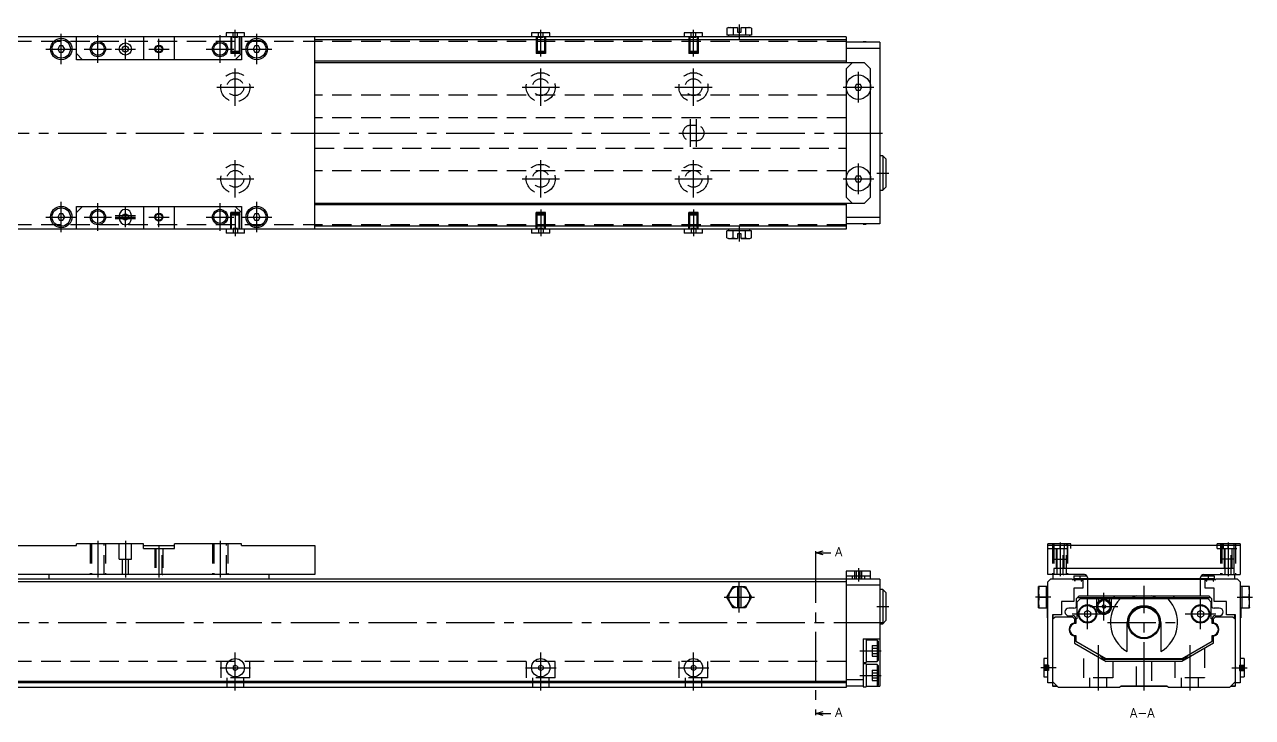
# Model space of a CAD drawing. Extents: x -1 to 761, y -8 to 227.
# Drawn here: x 359 to 761, y 0.2 to 227 of the extents above; entities that cross this region are included whole.
import ezdxf

# ---------------------------------------------------------------- set-up
doc = ezdxf.new("R2010")
doc.units = 0
doc.header["$LTSCALE"] = 0.5
doc.linetypes.add('CENTER', pattern=[50.8, 31.75, -6.35, 6.35, -6.35])
doc.linetypes.add('DASHED', pattern=[19.05, 12.7, -6.35])
for name, color, linetype in [('MSM_CENTER', 1, 'CENTER'), ('MSM_CONTINUOUS', 7, 'CONTINUOUS'), ('MSM_DASHED', 4, 'DASHED'), ('MSM_NARROW', 5, 'CONTINUOUS'), ('MSM_PART_NUMBER', 7, 'CONTINUOUS')]:
    doc.layers.add(name, color=color, linetype=linetype)
doc.styles.get("Standard").update_dxf_attribs({"font": 'txt.shx', "height": 1, "bigfont": 'bigfont.shx'})

msp = doc.modelspace()

# ---------------------------------------------------------------- linework, layer by layer
at = {"layer": 'MSM_CENTER'}
for p, q in [((428, 216.5), (428, 225.31)), ((528, 216.5), (528, 225.31)), ((578, 216.5), (578, 225.31)), ((593, 227), (593, 222)), ((371, 214), (371, 224)), ((383, 214.5), (383, 223.5)), ((392, 215.7), (392, 222.3)), ((403, 215.7), (403, 222.3)), ((423, 214.5), (423, 223.5)), ((435, 214), (435, 224)), ((366, 219), (376, 219)), ((378.5, 219), (387.5, 219)), ((388.7, 219), (395.3, 219)), ((399.7, 219), (406.3, 219)), ((418.5, 219), (427.5, 219)), ((430, 219), (440, 219)), ((428, 200.41), (428, 212.59)), ((528, 200.41), (528, 212.59)), ((578, 200.41), (578, 212.59)), ((632, 201.5), (632, 211.5)), ((421.91, 206.5), (434.09, 206.5)), ((521.91, 206.5), (534.09, 206.5)), ((571.91, 206.5), (584.09, 206.5)), ((627, 206.5), (637, 206.5)), ((577, 187), (577, 196)), ((579, 187), (579, 196)), ((116, 191.5), (642, 191.5)), ((428, 170.41), (428, 182.59)), ((528, 170.41), (528, 182.59)), ((578, 170.41), (578, 182.59)), ((632, 171.5), (632, 181.5)), ((638, 178.4), (642, 178.4)), ((421.91, 176.5), (434.09, 176.5)), ((521.91, 176.5), (534.09, 176.5)), ((571.91, 176.5), (584.09, 176.5)), ((627, 176.5), (637, 176.5)), ((371, 159), (371, 169)), ((435, 159), (435, 169)), ((383, 159.5), (383, 168.5)), ((392, 160.7), (392, 167.3)), ((403, 160.7), (403, 167.3)), ((423, 159.5), (423, 168.5)), ((428, 166.5), (428, 157.69)), ((528, 166.5), (528, 157.69)), ((578, 166.5), (578, 157.69)), ((366, 164), (376, 164)), ((378.5, 164), (387.5, 164)), ((388.7, 164.5), (395.3, 164.5)), ((388.7, 164), (395.3, 164)), ((388.7, 163.5), (395.3, 163.5)), ((399.7, 164), (406.3, 164)), ((418.5, 164), (427.5, 164)), ((430, 164), (440, 164)), ((593, 161), (593, 156.01)), ((383, 58), (383, 46)), ((392, 58), (392, 46)), ((403, 56.5), (403, 46)), ((423, 58), (423, 46)), ((698, 57.5), (698, 46.5)), ((753, 57.5), (753, 46.5)), ((618, 53.6), (618, 2)), ((632, 49.1), (632, 44.7)), ((593, 34.6), (593, 44.6)), ((712.4, 32), (712.4, 41)), ((725.5, 9), (725.5, 43.3)), ((588, 39.6), (598, 39.6)), ((638, 36.5), (642, 36.5)), ((695, 39.6), (690, 39.6)), ((707, 29.1), (707, 39.1)), ((707.9, 36.5), (716.9, 36.5)), ((744, 29.1), (744, 39.1)), ((756, 39.6), (761, 39.6)), ((702, 34.1), (712, 34.1)), ((739, 34.1), (749, 34.1)), ((116, 31.3), (642, 31.3)), ((713.5, 31.3), (737.5, 31.3)), ((428, 9), (428, 21.5)), ((528, 9), (528, 21.5)), ((578, 9), (578, 21.5)), ((632.5, 22), (639.5, 22)), ((710.5, 23.86), (710.5, 9)), ((740.5, 23.86), (740.5, 9)), ((423, 16.5), (433, 16.5)), ((523, 16.5), (533, 16.5)), ((573, 16.5), (583, 16.5)), ((696.7, 16.5), (691.7, 16.5)), ((754.3, 16.5), (759.3, 16.5)), ((632.5, 14), (639.5, 14))]:
    msp.add_line(p, q, dxfattribs=at)
at = {"layer": 'MSM_CONTINUOUS'}
for p, q in [((589.5, 226), (588.96, 225.85)), ((588.96, 225.85), (588.96, 223.5)), ((589.5, 226), (592.4, 226)), ((590.98, 225.85), (590.98, 223.5)), ((592.4, 226), (592.4, 224.5)), ((593.6, 224.5), (593.6, 226)), ((593.6, 226), (596.5, 226)), ((595.02, 225.85), (595.02, 223.5)), ((597.04, 225.85), (596.5, 226)), ((597.04, 225.85), (597.04, 223.5)), ((628, 223), (178, 223)), ((376, 215.5), (376, 223)), ((397.9, 223), (397.9, 215.5)), ((408.1, 215.5), (408.1, 223)), ((425, 224.3), (425, 223)), ((431, 224.3), (425, 224.3)), ((430, 223), (430, 215.5)), ((431, 223), (431, 224.3)), ((454, 160), (454, 223)), ((628, 222), (454, 222)), ((525, 224.3), (525, 223)), ((531, 224.3), (525, 224.3)), ((531, 223), (531, 224.3)), ((575, 224.3), (575, 223)), ((581, 224.3), (575, 224.3)), ((581, 223), (581, 224.3)), ((597.04, 223.5), (588.96, 223.5)), ((589.5, 223.5), (589.5, 223)), ((592.4, 224.5), (593.6, 224.5)), ((596.5, 223), (596.5, 223.5)), ((628, 223), (628, 214.5)), ((639, 221.2), (628, 221.2)), ((634.5, 221.3), (633.5, 221.3)), ((633.5, 221.3), (633.5, 221.2)), ((634.5, 221.3), (634.5, 221.2)), ((639, 221.2), (639, 161.8)), ((370.42, 220), (369.85, 219)), ((369.85, 219), (370.42, 218)), ((371.58, 220), (370.42, 220)), ((370.42, 218), (371.58, 218)), ((372.15, 219), (371.58, 220)), ((371.58, 218), (372.15, 219)), ((378, 215.5), (376, 217.5)), ((430, 217.5), (428, 215.5)), ((434.42, 220), (433.85, 219)), ((433.85, 219), (434.42, 218)), ((435.58, 220), (434.42, 220)), ((434.42, 218), (435.58, 218)), ((436.15, 219), (435.58, 220)), ((435.58, 218), (436.15, 219)), ((639, 219.2), (628, 219.2)), ((430, 215.5), (376, 215.5)), ((628, 215), (454, 215)), ((634, 214.5), (454, 214.5)), ((630, 214.5), (628, 212.5)), ((636, 212.5), (634, 214.5)), ((628, 212.5), (628, 170.5)), ((636, 170.5), (636, 212.5)), ((631.42, 207.5), (630.85, 206.5)), ((630.85, 206.5), (631.42, 205.5)), ((631.42, 207.5), (632.58, 207.5)), ((631.42, 205.5), (632.58, 205.5)), ((633.15, 206.5), (632.58, 207.5)), ((632.58, 205.5), (633.15, 206.5)), ((640, 184), (639, 184)), ((640, 184), (640, 172.8)), ((641, 183), (640, 184)), ((641, 183), (641, 173.8)), ((631.42, 177.5), (630.85, 176.5)), ((631.42, 177.5), (632.58, 177.5)), ((633.15, 176.5), (632.58, 177.5)), ((630.85, 176.5), (631.42, 175.5)), ((631.42, 175.5), (632.58, 175.5)), ((632.58, 175.5), (633.15, 176.5)), ((640, 172.8), (641, 173.8)), ((628, 170.5), (630, 168.5)), ((634, 168.5), (636, 170.5)), ((639, 172.8), (640, 172.8)), ((370.42, 165), (369.85, 164)), ((371.58, 165), (370.42, 165)), ((372.15, 164), (371.58, 165)), ((376, 165.5), (378, 167.5)), ((376, 167.5), (430, 167.5)), ((376, 160), (376, 167.5)), ((397.9, 167.5), (397.9, 160)), ((408.1, 160), (408.1, 167.5)), ((428, 167.5), (430, 165.5)), ((430, 167.5), (430, 160)), ((434.42, 165), (433.85, 164)), ((435.58, 165), (434.42, 165)), ((436.15, 164), (435.58, 165)), ((454, 168.5), (634, 168.5)), ((628, 168), (454, 168)), ((628, 168.5), (628, 160)), ((369.85, 164), (370.42, 163)), ((370.42, 163), (371.58, 163)), ((371.58, 163), (372.15, 164)), ((390, 164.5), (390, 163.5)), ((394, 163.5), (394, 164.5)), ((433.85, 164), (434.42, 163)), ((434.42, 163), (435.58, 163)), ((435.58, 163), (436.15, 164)), ((628, 161), (454, 161)), ((639, 163.8), (628, 163.8)), ((639, 161.8), (628, 161.8)), ((633.5, 161.8), (633.5, 161.7)), ((633.5, 161.7), (634.5, 161.7)), ((634.5, 161.8), (634.5, 161.7)), ((628, 160), (178, 160)), ((425, 160), (425, 158.7)), ((431, 158.7), (425, 158.7)), ((431, 158.7), (431, 160)), ((525, 160), (525, 158.7)), ((531, 158.7), (525, 158.7)), ((531, 158.7), (531, 160)), ((575, 160), (575, 158.7)), ((581, 158.7), (575, 158.7)), ((581, 158.7), (581, 160)), ((597.04, 159.5), (588.96, 159.5)), ((588.96, 157.15), (588.96, 159.5)), ((588.96, 157.15), (589.5, 157)), ((589.5, 160), (589.5, 159.5)), ((589.5, 157), (592.4, 157)), ((590.98, 157.15), (590.98, 159.5)), ((592.4, 158.5), (592.4, 157)), ((593.6, 158.5), (592.4, 158.5)), ((593.6, 157), (593.6, 158.5)), ((593.6, 157), (596.5, 157)), ((595.02, 157.15), (595.02, 159.5)), ((596.5, 159.5), (596.5, 160)), ((596.5, 157), (597.04, 157.15)), ((597.04, 157.15), (597.04, 159.5)), ((352, 56.5), (376, 56.5)), ((376, 56.5), (376, 57)), ((397.9, 57), (376, 57)), ((397.9, 55.5), (397.9, 57)), ((397.9, 56.5), (408.1, 56.5)), ((430, 57), (408.1, 57)), ((408.1, 55.5), (408.1, 57)), ((430, 56.5), (430, 57)), ((430, 56.5), (454, 56.5)), ((454, 56.5), (454, 47)), ((701.5, 57), (694, 57)), ((694, 47), (694, 57)), ((757, 56.5), (694, 56.5)), ((699.5, 56.5), (699.5, 57)), ((701.5, 56.5), (701.5, 57)), ((757, 57), (749.5, 57)), ((749.5, 56.5), (749.5, 57)), ((751.5, 56.5), (751.5, 57)), ((757, 57), (757, 47)), ((397.9, 55.5), (408.1, 55.5)), ((618, 54.1), (620.5, 54.77)), ((618, 54.6), (618, 53.6)), ((618, 54.1), (623, 54.1)), ((620.5, 53.43), (618, 54.1)), ((755, 49), (696, 49)), ((696, 49), (696, 47)), ((755, 47), (755, 49)), ((169, 45.6), (636, 45.6)), ((628, 44.6), (178, 44.6)), ((454, 47), (352, 47)), ((367, 47), (367, 45.6)), ((439, 47), (439, 45.6)), ((636, 48.1), (628, 48.1)), ((628, 48.1), (628, 10)), ((628, 46.6), (636, 46.6)), ((639, 45.5), (628, 45.5)), ((630, 46.6), (630, 45.6)), ((634, 46.6), (634, 45.5)), ((636, 45.5), (636, 48.1)), ((639, 45.5), (639, 10.5)), ((706, 47), (694, 47)), ((694, 44.6), (695, 45.6)), ((694, 11.5), (694, 44.6)), ((695, 45.6), (702, 45.6)), ((695.8, 45.6), (695.8, 47)), ((702, 45.6), (702, 45.4)), ((702, 45.5), (749, 45.5)), ((702, 45.4), (702.8, 45.4)), ((702.5, 46.6), (706.8, 46.6)), ((702.5, 46.6), (702.5, 45.5)), ((748.5, 45.6), (702.5, 45.6)), ((702.8, 45.4), (702.8, 44.85)), ((702.8, 44.85), (702.9, 44.85)), ((702.9, 44.85), (702.9, 45.35)), ((702.9, 45.35), (704.9, 45.35)), ((704.5, 46.6), (704.5, 45.6)), ((704.9, 45.35), (704.9, 44.85)), ((704.9, 44.85), (705, 44.85)), ((705, 45.2), (705.5, 45.2)), ((705, 44.85), (705, 45.2)), ((705.5, 45.2), (705.5, 42.5)), ((706.5, 46.87), (706.5, 46.6)), ((707, 46), (707, 45.6)), ((707, 45.5), (707, 40)), ((744, 45.6), (744, 46)), ((744, 40), (744, 45.5)), ((744.2, 46.6), (748.5, 46.6)), ((744.5, 46.6), (744.5, 46.87)), ((745, 47), (757, 47)), ((745.5, 45.2), (746, 45.2)), ((745.5, 42.5), (745.5, 45.2)), ((746, 45.2), (746, 44.85)), ((746, 44.85), (746.1, 44.85)), ((746.1, 45.35), (748.1, 45.35)), ((746.1, 44.85), (746.1, 45.35)), ((746.5, 46.6), (746.5, 45.6)), ((748.1, 45.35), (748.1, 44.85)), ((748.1, 44.85), (748.2, 44.85)), ((748.2, 45.4), (749, 45.4)), ((748.2, 44.85), (748.2, 45.4)), ((748.5, 46.6), (748.5, 45.5)), ((749, 45.6), (756, 45.6)), ((749, 45.4), (749, 45.6)), ((755.2, 45.6), (755.2, 47)), ((756, 45.6), (757, 44.6)), ((757, 44.6), (757, 11.5)), ((588.96, 39.6), (590.98, 43.1)), ((590.98, 43.1), (595.02, 43.1)), ((592.4, 43.1), (592.4, 36.1)), ((593.6, 36.1), (593.6, 43.1)), ((595.02, 43.1), (597.04, 39.6)), ((639, 43.5), (628, 43.5)), ((640, 42.1), (639, 42.1)), ((641, 41.1), (640, 42.1)), ((640, 42.1), (640, 30.9)), ((641, 41.1), (641, 31.9)), ((691, 43.05), (691.01, 43.1)), ((691, 36.15), (691, 43.05)), ((694, 43.1), (691.01, 43.1)), ((693.5, 43.1), (693.5, 36.1)), ((702.5, 42.5), (702.5, 38.2)), ((705.5, 42.5), (702.5, 42.5)), ((748.5, 42.5), (745.5, 42.5)), ((748.5, 38.2), (748.5, 42.5)), ((759.99, 43.1), (757, 43.1)), ((757.5, 43.1), (757.5, 36.1)), ((759.99, 43.1), (760, 43.05)), ((760, 36.15), (760, 43.05)), ((590.98, 36.1), (588.96, 39.6)), ((597.04, 39.6), (595.02, 36.1)), ((691.15, 39.6), (693.5, 39.6)), ((698.5, 38.2), (698.5, 33.8)), ((702.5, 38.2), (698.5, 38.2)), ((704.25, 40), (703.25, 39)), ((703.25, 39), (703.25, 36.29)), ((704.55, 39), (703.55, 38)), ((703.55, 38), (703.55, 32.5)), ((703.75, 39.5), (747.25, 39.5)), ((704.25, 40), (746.75, 40)), ((746.45, 39), (704.55, 39)), ((709.9, 39), (709.9, 36.5)), ((710.7, 38.19), (710.7, 39)), ((714.1, 39), (714.1, 38.19)), ((714.9, 36.5), (714.9, 39)), ((716, 39.5), (715.5, 40)), ((735.5, 40), (735, 39.5)), ((747.45, 38), (746.45, 39)), ((747.75, 39), (746.75, 40)), ((747.45, 32.5), (747.45, 38)), ((747.75, 36.29), (747.75, 39)), ((752.5, 38.2), (748.5, 38.2)), ((752.5, 33.8), (752.5, 38.2)), ((759.85, 39.6), (757.5, 39.6)), ((595.02, 36.1), (590.98, 36.1)), ((691.01, 36.1), (691, 36.15)), ((691.01, 36.1), (694, 36.1)), ((693.75, 36.1), (693.75, 32.8)), ((693.75, 32.8), (694, 32.8)), ((695.5, 33.8), (695.5, 11.5)), ((698.5, 33.8), (695.5, 33.8)), ((695.55, 33.8), (695.55, 21.05)), ((695.65, 21.15), (695.65, 33.8)), ((695.7, 32.5), (696.4, 33.2)), ((695.7, 21.2), (695.7, 32.5)), ((695.8, 32.6), (695.8, 33.8)), ((696.4, 33.2), (702.05, 33.2)), ((702.55, 36), (700.85, 36)), ((700.85, 33.5), (702.16, 33.5)), ((702.05, 33.2), (702.75, 32.5)), ((702.75, 32.5), (702.75, 31.16)), ((703.55, 32.5), (703.16, 32.5)), ((703.16, 32.5), (703.16, 31)), ((707, 35.25), (706, 34.68)), ((706, 34.68), (706, 33.52)), ((706, 33.52), (707, 32.95)), ((708, 34.68), (707, 35.25)), ((707, 32.95), (708, 33.52)), ((708, 34.68), (708, 33.52)), ((744, 35.25), (743, 34.68)), ((743, 34.68), (743, 33.52)), ((743, 33.52), (744, 32.95)), ((745, 34.68), (744, 35.25)), ((744, 32.95), (745, 33.52)), ((745, 34.68), (745, 33.52)), ((747.84, 32.5), (747.45, 32.5)), ((747.84, 31), (747.84, 32.5)), ((748.25, 32.5), (748.95, 33.2)), ((748.25, 31.16), (748.25, 32.5)), ((750.15, 36), (748.45, 36)), ((748.84, 33.5), (750.15, 33.5)), ((748.95, 33.2), (754.6, 33.2)), ((755.5, 33.8), (752.5, 33.8)), ((754.6, 33.2), (755.3, 32.5)), ((755.2, 32.6), (755.2, 33.8)), ((755.3, 32.5), (755.3, 21.2)), ((755.35, 33.8), (755.35, 21.15)), ((755.45, 21.05), (755.45, 33.8)), ((755.5, 11.5), (755.5, 33.8)), ((757, 36.1), (759.99, 36.1)), ((757, 32.8), (757.25, 32.8)), ((757.25, 36.1), (757.25, 32.8)), ((760, 36.15), (759.99, 36.1)), ((639, 30.9), (640, 30.9)), ((640, 30.9), (641, 31.9)), ((695.5, 31.8), (695.55, 31.8)), ((720, 21.77), (720, 31.3)), ((731, 31.3), (731, 21.77)), ((755.45, 31.8), (755.5, 31.8)), ((633.5, 26), (639, 26)), ((633.5, 26), (633.5, 10.2)), ((634.5, 25.8), (633.5, 25.8)), ((634.5, 25.8), (634.5, 18.2)), ((638.19, 25.5), (634.5, 25.5)), ((638.5, 25.19), (638.19, 25.5)), ((638.19, 25.5), (638.19, 18.5)), ((638.5, 25.19), (638.5, 18.81)), ((702.75, 26.84), (702.75, 24.5)), ((702.75, 24.5), (713.14, 18.5)), ((703.16, 27), (703.16, 25.16)), ((703.16, 25.16), (712.96, 19.5)), ((748.25, 24.5), (737.86, 18.5)), ((738.03, 19.5), (747.84, 25.16)), ((747.84, 25.16), (747.84, 27)), ((748.25, 24.5), (748.25, 26.84)), ((695.5, 21), (695.7, 21.2)), ((755.3, 21.2), (755.5, 21)), ((428, 17.37), (427.25, 16.93)), ((427.25, 16.93), (427.25, 16.07)), ((428.75, 16.93), (428, 17.37)), ((428.75, 16.93), (428.75, 16.07)), ((528, 17.37), (527.25, 16.93)), ((527.25, 16.93), (527.25, 16.07)), ((528.75, 16.93), (528, 17.37)), ((528.75, 16.93), (528.75, 16.07)), ((578, 17.37), (577.25, 16.93)), ((577.25, 16.93), (577.25, 16.07)), ((578.75, 16.93), (578, 17.37)), ((578.75, 16.93), (578.75, 16.07)), ((633.5, 18.2), (634.5, 18.2)), ((634.5, 17.8), (633.5, 17.8)), ((634.5, 18.5), (638.19, 18.5)), ((634.5, 17.8), (634.5, 10.2)), ((638.19, 17.5), (634.5, 17.5)), ((638.19, 18.5), (638.5, 18.81)), ((638.5, 17.19), (638.19, 17.5)), ((638.19, 17.5), (638.19, 10.5)), ((638.5, 17.19), (638.5, 10.81)), ((694, 19.5), (692.7, 19.5)), ((692.7, 19.5), (692.7, 13.5)), ((711.78, 19.65), (712.54, 19.3)), ((712.54, 19.3), (738.46, 19.3)), ((712.96, 19.5), (738.03, 19.5)), ((737.86, 18.5), (713.14, 18.5)), ((738.46, 19.3), (739.22, 19.65)), ((758.3, 19.5), (757, 19.5)), ((758.3, 19.5), (758.3, 13.5)), ((427.25, 16.07), (428, 15.63)), ((428, 15.63), (428.75, 16.07)), ((527.25, 16.07), (528, 15.63)), ((528, 15.63), (528.75, 16.07)), ((577.25, 16.07), (578, 15.63)), ((578, 15.63), (578.75, 16.07)), ((633.5, 12.5), (628, 12.5)), ((692.7, 13.5), (694, 13.5)), ((757, 13.5), (758.3, 13.5)), ((628, 12), (178, 12)), ((628, 11.5), (178, 11.5)), ((628, 10), (178, 10)), ((633.5, 10.5), (628, 10.5)), ((633.5, 10.2), (634.5, 10.2)), ((634.5, 10.5), (639, 10.5)), ((638.19, 10.5), (638.5, 10.81)), ((695.5, 11.5), (694, 11.5)), ((697.5, 10), (695.5, 12)), ((695.55, 11.95), (695.55, 10.6)), ((695.65, 10.6), (695.65, 11.85)), ((697, 10.5), (695.75, 10.5)), ((695.75, 10.4), (697.1, 10.4)), ((717.5, 10), (697.5, 10)), ((718, 10.5), (717.5, 10)), ((717.9, 10.4), (733.1, 10.4)), ((733, 10.5), (718, 10.5)), ((733.5, 10), (733, 10.5)), ((753.5, 10), (733.5, 10)), ((755.5, 12), (753.5, 10)), ((753.9, 10.4), (755.25, 10.4)), ((755.25, 10.5), (754, 10.5)), ((755.35, 11.85), (755.35, 10.6)), ((755.45, 10.6), (755.45, 11.95)), ((757, 11.5), (755.5, 11.5)), ((618, 1.5), (620.5, 2.17)), ((618, 2), (618, 1)), ((618, 1.5), (623, 1.5)), ((620.5, 0.83), (618, 1.5))]:
    msp.add_line(p, q, dxfattribs=at)
for centre, radius in [((371, 219), 3.5), ((371, 219), 3), ((435, 219), 3.5), ((435, 219), 3), ((383, 219), 2.07), ((392, 219), 2), ((392, 219), 1), ((403, 219), 1.06), ((423, 219), 2.07), ((632, 206.5), 4), ((632, 176.5), 4), ((371, 164), 3.5), ((371, 164), 3), ((383, 164), 2.07), ((392, 164), 1), ((403, 164), 1.06), ((423, 164), 2.07), ((435, 164), 3.5), ((435, 164), 3), ((707, 34.1), 3), ((707, 34.1), 2.75), ((712.4, 36.5), 2.4), ((712.4, 36.5), 2), ((712.4, 36.5), 0.6), ((725.5, 31.3), 5.3), ((725.5, 31.3), 5), ((744, 34.1), 3), ((744, 34.1), 2.75), ((428, 16.5), 3), ((528, 16.5), 3), ((578, 16.5), 3)]:
    msp.add_circle(centre, radius, dxfattribs=at)
for centre, radius, start, end in [((590.01, 222.14), 3.86, 90.5738, 105.7691), ((589.93, 222.14), 3.86, 74.2277, 89.4294), ((593.21, 209.49), 16.52, 92.8088, 97.7596), ((592.82, 209.83), 16.17, 82.1877, 87.2439), ((596.07, 222.14), 3.86, 90.5738, 105.7691), ((595.99, 222.14), 3.86, 74.2277, 89.4294), ((392, 164.5), 2, 360, 180), ((392, 163.5), 2, 180, 0), ((590.01, 160.86), 3.86, 254.2309, 269.4262), ((589.93, 160.86), 3.86, 270.5706, 285.7723), ((593.21, 173.51), 16.52, 262.2404, 267.1912), ((592.82, 173.17), 16.17, 272.7561, 277.8123), ((596.07, 160.86), 3.86, 254.2309, 269.4262), ((595.99, 160.86), 3.86, 270.5706, 285.7723), ((706, 46), 1, 0, 90), ((745, 46), 1, 90, 180), ((593, 39.6), 3.5, 99.8709, 260.1291), ((593, 39.6), 3.5, 279.8709, 80.1291), ((702.31, 41.29), 11.31, 170.8086, 179.713), ((702.31, 41.41), 11.31, 180.2886, 189.1898), ((748.69, 41.29), 11.31, 0.287, 9.1914), ((748.69, 41.41), 11.31, 350.8102, 359.7114), ((702.31, 37.79), 11.31, 170.8086, 179.713), ((702.31, 37.91), 11.31, 180.2886, 189.1898), ((702.55, 37), 1, 270, 0), ((712.4, 36.5), 2.5, 180, 360), ((725.5, 31.3), 11, 135.573, 240), ((712.94, 38.55), 2.95, 28.8538, 29.4409), ((725.5, 31.3), 5.5, 0, 180), ((725.5, 31.3), 9, 104.8351, 114.3406), ((725.5, 31.3), 9, 65.6594, 75.1649), ((725.5, 31.3), 11, 300, 44.427), ((738.06, 38.55), 2.95, 150.5591, 151.1462), ((748.45, 37), 1, 180, 270), ((748.69, 37.79), 11.31, 0.287, 9.1914), ((748.69, 37.91), 11.31, 350.8102, 359.7114), ((700.85, 34.75), 1.25, 90, 270), ((702.16, 32.5), 1, 360, 90), ((748.84, 32.5), 1, 90, 180), ((750.15, 34.75), 1.25, 270, 90), ((703.16, 29), 2.2, 100.7406, 259.2594), ((703.16, 29), 2, 90, 270), ((747.84, 29), 2, 270, 90), ((747.84, 29), 2.2, 280.7406, 79.2594), ((725.5, 31.3), 18, 216.337, 220.3155), ((725.5, 31.3), 18, 319.6845, 323.663), ((755.8, 16.5), 0.502, 127.162, 232.838), ((695.75, 10.6), 0.2, 180, 270), ((695.75, 10.6), 0.1, 180, 270), ((697.8, 12.5), 2, 216.8699, 233.1301), ((753.2, 12.5), 2, 306.8699, 323.1301), ((755.25, 10.6), 0.1, 270, 360), ((755.25, 10.6), 0.2, 270, 360)]:
    msp.add_arc(centre, radius, start, end, dxfattribs=at)
at = {"layer": 'MSM_DASHED'}
for p, q in [((628, 221.5), (178, 221.5)), ((426.5, 223), (426.5, 217.5)), ((426.77, 223), (426.77, 217.5)), ((427.25, 222.8), (427.25, 224.3)), ((428.75, 222.8), (427.25, 222.8)), ((428, 222.8), (428, 224.3)), ((428.75, 222.8), (428.75, 224.3)), ((429.23, 223), (429.23, 217.5)), ((429.5, 223), (429.5, 217.5)), ((526.5, 223), (526.5, 217.5)), ((526.77, 223), (526.77, 217.5)), ((527.25, 222.8), (527.25, 224.3)), ((528.75, 222.8), (527.25, 222.8)), ((528, 222.8), (528, 224.3)), ((528.75, 222.8), (528.75, 224.3)), ((529.23, 223), (529.23, 217.5)), ((529.5, 223), (529.5, 217.5)), ((576.5, 223), (576.5, 217.5)), ((576.77, 223), (576.77, 217.5)), ((577.25, 222.8), (577.25, 224.3)), ((578.75, 222.8), (577.25, 222.8)), ((578, 222.8), (578, 224.3)), ((578.75, 222.8), (578.75, 224.3)), ((579.23, 223), (579.23, 217.5)), ((579.5, 223), (579.5, 217.5)), ((426.77, 218), (426.5, 218.27)), ((426.5, 218.27), (429.5, 218.27)), ((429.5, 217.5), (426.5, 217.5)), ((429.23, 218), (426.77, 218)), ((429.23, 218), (429.5, 218.27)), ((526.77, 218), (526.5, 218.27)), ((526.5, 218.27), (529.5, 218.27)), ((529.5, 217.5), (526.5, 217.5)), ((529.23, 218), (526.77, 218)), ((529.23, 218), (529.5, 218.27)), ((576.77, 218), (576.5, 218.27)), ((576.5, 218.27), (579.5, 218.27)), ((579.5, 217.5), (576.5, 217.5)), ((579.23, 218), (576.77, 218)), ((579.23, 218), (579.5, 218.27)), ((628, 203.86), (454, 203.86)), ((628, 196.5), (454, 196.5)), ((579, 194), (577, 194)), ((577, 189), (579, 189)), ((454, 186.5), (628, 186.5)), ((628, 179.14), (454, 179.14)), ((429.5, 165.5), (426.5, 165.5)), ((426.5, 160), (426.5, 165.5)), ((426.77, 165), (426.5, 164.73)), ((426.77, 160), (426.77, 165.5)), ((429.23, 165), (426.77, 165)), ((429.23, 160), (429.23, 165.5)), ((429.23, 165), (429.5, 164.73)), ((429.5, 160), (429.5, 165.5)), ((529.5, 165.5), (526.5, 165.5)), ((526.5, 160), (526.5, 165.5)), ((526.77, 165), (526.5, 164.73)), ((526.77, 160), (526.77, 165.5)), ((529.23, 165), (526.77, 165)), ((529.23, 160), (529.23, 165.5)), ((529.23, 165), (529.5, 164.73)), ((529.5, 160), (529.5, 165.5)), ((579.5, 165.5), (576.5, 165.5)), ((576.5, 160), (576.5, 165.5)), ((576.77, 165), (576.5, 164.73)), ((576.77, 160), (576.77, 165.5)), ((579.23, 165), (576.77, 165)), ((579.23, 160), (579.23, 165.5)), ((579.23, 165), (579.5, 164.73)), ((579.5, 160), (579.5, 165.5)), ((628, 161.5), (178, 161.5)), ((426.5, 164.73), (429.5, 164.73)), ((526.5, 164.73), (529.5, 164.73)), ((576.5, 164.73), (579.5, 164.73)), ((427.25, 160.2), (427.25, 158.7)), ((428.75, 160.2), (427.25, 160.2)), ((428, 160.2), (428, 158.7)), ((428.75, 160.2), (428.75, 158.7)), ((527.25, 160.2), (527.25, 158.7)), ((528.75, 160.2), (527.25, 160.2)), ((528, 160.2), (528, 158.7)), ((528.75, 160.2), (528.75, 158.7)), ((577.25, 160.2), (577.25, 158.7)), ((578.75, 160.2), (577.25, 160.2)), ((578, 160.2), (578, 158.7)), ((578.75, 160.2), (578.75, 158.7)), ((380.5, 57), (380.5, 47)), ((380.93, 57), (380.93, 47)), ((385.07, 47), (385.07, 57)), ((385.5, 57), (385.5, 47)), ((390, 52), (390, 57)), ((394, 52), (394, 57)), ((420.5, 57), (420.5, 47)), ((420.93, 57), (420.93, 47)), ((425.07, 47), (425.07, 57)), ((425.5, 57), (425.5, 47)), ((695.5, 57), (695.5, 52)), ((695.5, 57), (695.5, 47)), ((695.93, 57), (695.93, 47)), ((698, 55.26), (698, 56.36)), ((699.5, 55.5), (699.5, 56.5)), ((700.07, 47), (700.07, 57)), ((700.5, 52), (700.5, 57)), ((700.5, 57), (700.5, 47)), ((701.5, 55.5), (701.5, 56.5)), ((749.5, 55.5), (749.5, 56.5)), ((750.5, 57), (750.5, 47)), ((750.93, 57), (750.93, 47)), ((751, 57), (751, 52)), ((751.5, 55.5), (751.5, 56.5)), ((753, 55.26), (753, 56.36)), ((755, 52), (755, 57)), ((755.07, 47), (755.07, 57)), ((755.5, 57), (755.5, 47)), ((401.7, 55.5), (401.7, 47)), ((401.94, 55.5), (401.94, 47)), ((404.06, 47), (404.06, 55.5)), ((404.3, 55.5), (404.3, 47)), ((694, 55.5), (701.5, 55.5)), ((696.7, 55.5), (696.7, 47)), ((696.94, 55.5), (696.94, 47)), ((699.06, 47), (699.06, 55.5)), ((699.3, 55.5), (699.3, 47)), ((749.5, 55.5), (757, 55.5)), ((751.7, 55.5), (751.7, 47)), ((751.94, 55.5), (751.94, 47)), ((754.06, 47), (754.06, 55.5)), ((754.3, 55.5), (754.3, 47)), ((390, 52), (394, 52)), ((391, 52), (391, 47)), ((393, 47), (393, 52)), ((695.5, 52), (700.5, 52)), ((697, 52), (697, 47)), ((698, 48.5), (698, 47.5)), ((699, 47), (699, 52)), ((755, 52), (751, 52)), ((752, 52), (752, 47)), ((753, 48.5), (753, 47.5)), ((754, 47), (754, 52)), ((630.85, 45.6), (630.85, 48.1)), ((631.42, 45.6), (631.42, 48.1)), ((632.58, 45.6), (632.58, 48.1)), ((633.15, 45.6), (633.15, 48.1)), ((632.5, 22), (639.5, 22)), ((636.5, 23.73), (638.5, 23.73)), ((636.5, 23.73), (636.5, 20.27)), ((636.5, 22.87), (638.5, 22.87)), ((636.5, 21.13), (638.5, 21.13)), ((636.5, 20.27), (638.5, 20.27)), ((705.75, 13.2), (705.75, 22.77)), ((745.25, 22.77), (745.25, 13.2)), ((628, 18.5), (178, 18.5)), ((423.25, 18.5), (423.25, 13.2)), ((432.75, 13.2), (432.75, 18.5)), ((523.25, 18.5), (523.25, 13.2)), ((532.75, 13.2), (532.75, 18.5)), ((573.25, 18.5), (573.25, 13.2)), ((582.75, 13.2), (582.75, 18.5)), ((694.2, 17.37), (692.7, 17.37)), ((694.2, 16.93), (692.7, 16.93)), ((694.2, 17.37), (694.2, 15.63)), ((715.25, 18.5), (715.25, 13.2)), ((723, 10.5), (723, 18.5)), ((728, 18.5), (728, 10.5)), ((735.75, 13.2), (735.75, 18.5)), ((756.8, 17.37), (758.3, 17.37)), ((756.8, 17.37), (756.8, 15.63)), ((756.8, 16.93), (758.3, 16.93)), ((432.75, 13.2), (423.25, 13.2)), ((425.25, 13.2), (425.25, 10)), ((430.75, 10), (430.75, 13.2)), ((532.75, 13.2), (523.25, 13.2)), ((525.25, 13.2), (525.25, 10)), ((530.75, 10), (530.75, 13.2)), ((582.75, 13.2), (573.25, 13.2)), ((575.25, 13.2), (575.25, 10)), ((580.75, 10), (580.75, 13.2)), ((636.5, 15.73), (638.5, 15.73)), ((636.5, 15.73), (636.5, 12.27)), ((636.5, 14.87), (638.5, 14.87)), ((636.5, 13.13), (638.5, 13.13)), ((636.5, 12.27), (638.5, 12.27)), ((694.2, 16.07), (692.7, 16.07)), ((694.2, 15.63), (692.7, 15.63)), ((715.25, 13.2), (705.75, 13.2)), ((707.75, 10), (707.75, 13.2)), ((713.25, 13.2), (713.25, 10)), ((745.25, 13.2), (735.75, 13.2)), ((737.75, 10), (737.75, 13.2)), ((743.25, 13.2), (743.25, 10)), ((756.8, 16.07), (758.3, 16.07)), ((756.8, 15.63), (758.3, 15.63))]:
    msp.add_line(p, q, dxfattribs=at)
for centre, radius in [((428, 206.5), 4.75), ((428, 206.5), 2.75), ((528, 206.5), 4.75), ((528, 206.5), 2.75), ((578, 206.5), 4.75), ((578, 206.5), 2.75), ((428, 176.5), 4.75), ((528, 176.5), 4.75), ((578, 176.5), 4.75), ((428, 176.5), 2.75), ((528, 176.5), 2.75), ((578, 176.5), 2.75)]:
    msp.add_circle(centre, radius, dxfattribs=at)
for centre, start, end in [((577, 191.5), 90, 270), ((579, 191.5), 270, 90)]:
    msp.add_arc(centre, 2.5, start, end, dxfattribs=at)
at = {"layer": 'MSM_NARROW'}
for p, q in [((401.94, 47), (401.7, 47)), ((404.06, 47), (404.3, 47)), ((696.94, 47), (696.7, 47)), ((699.06, 47), (699.3, 47)), ((751.94, 47), (751.7, 47)), ((754.06, 47), (754.3, 47))]:
    msp.add_line(p, q, dxfattribs=at)
for centre, radius in [((383, 219), 2.5), ((423, 219), 2.5), ((403, 219), 1.3), ((383, 164), 2.5), ((403, 164), 1.3), ((423, 164), 2.5)]:
    msp.add_circle(centre, radius, dxfattribs=at)

# ---------------------------------------------------------------- texts
at = {"layer": 'MSM_PART_NUMBER'}
for s, p in [('A', (624.42, 52.97)), ('A', (624.42, 0.37)), ('A-A', (720.95, 0.22))]:
    msp.add_text(s, height=3, dxfattribs=at).set_placement(p)

doc.saveas('drawing.dxf')
